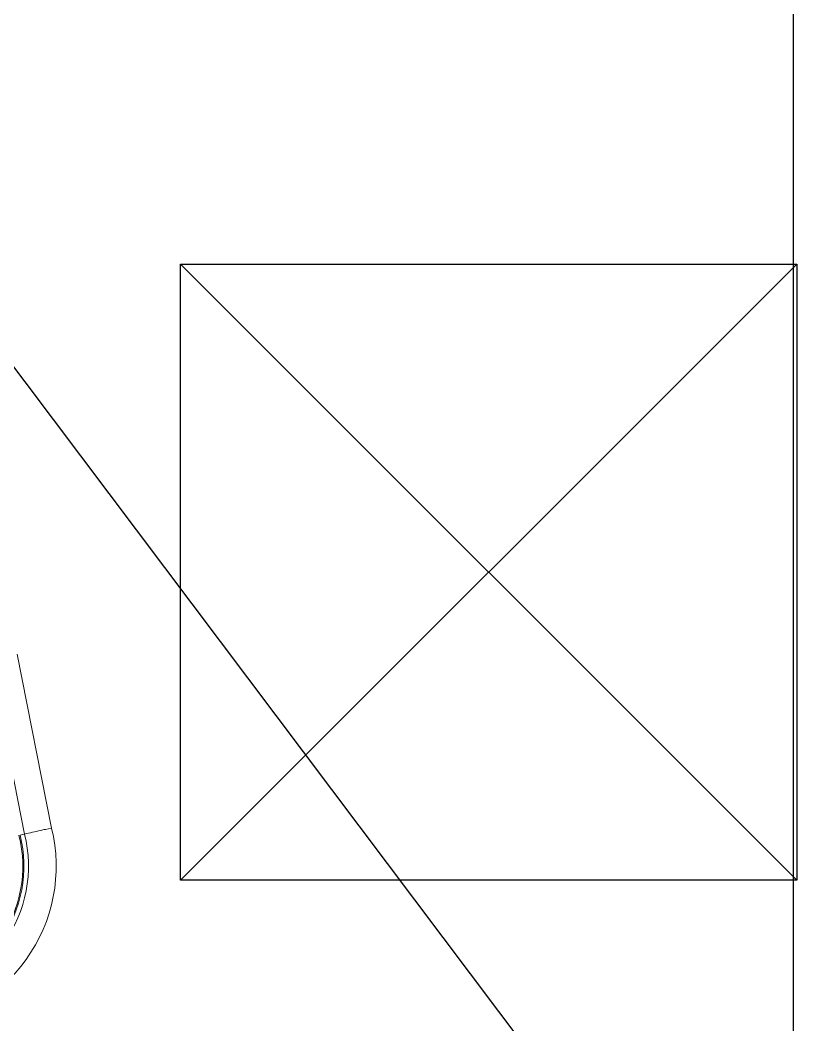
# Model space of a CAD drawing. Header units: millimetres. Extents: x 2509 to 128734, y 2492 to 91667.
# Drawn here: x 59227 to 59983, y 73224 to 74202 of the extents above; entities that cross this region are included whole.
import ezdxf

# ---------------------------------------------------------------- set-up
doc = ezdxf.new("R2010")
doc.units = ezdxf.units.MM
doc.layers.add('粗实线层', color=7, linetype='Continuous', lineweight=35)
doc.layers.add('细实线层', color=7, linetype='Continuous', lineweight=18)

# ---------------------------------------------------------------- blocks, each defined once
blk = doc.blocks.new('5')
at = {"layer": '细实线层', "color": 0, "linetype": 'Continuous'}
for p, q in [((-2617.55, -2444.66), (-2787.58, -2478.14)), ((-2787.91, -2476.64), (-2788.53, -2473.89)), ((-2612.34, -2471.16), (-2781.69, -2504.5)), ((-2787.58, -2478.14), (-2787.91, -2476.64)), ((-2781.69, -2504.5), (-2782.99, -2498.65))]:
    blk.add_line(p, q, dxfattribs=at)
for radius, end in [(155, 283.89969), (128, 284.17716), (123.64, 284.23022), (122.5, 284.24464)]:
    blk.add_arc((-2818.93, -2354.04), radius, 184.33709, end, dxfattribs=at)
blk.add_open_spline([(-2782.99, -2498.65), (-2783.36, -2496.99), (-2784.89, -2490.15), (-2786.42, -2483.31), (-2787.58, -2478.14)], degree=3, knots=[0, 0, 0, 0, 5.111015, 21.024337, 21.024337, 21.024337, 21.024337], dxfattribs=at)
blk = doc.blocks.new('890')
for p, q in [((38409.83, 69895.03), (40666.94, 66895.03)), ((40666.94, 66895.03), (40666.94, 69895.03)), ((40070.27, 68004.37), (40670.27, 68004.37)), ((40070.27, 67404.37), (40070.27, 68004.37)), ((40070.27, 68004.37), (40670.27, 67404.37)), ((40070.27, 67404.37), (40670.27, 68004.37)), ((40670.27, 68004.37), (40670.27, 67404.37)), ((40670.27, 67404.37), (40070.27, 67404.37))]:
    blk.add_line(p, q)
at = {"layer": '粗实线层', "rotation": 89.99999999999999}
blk.add_blockref('5', (37440.22, 70236.88), dxfattribs=at)

msp = doc.modelspace()

# ---------------------------------------------------------------- block references
msp.add_blockref('890', (19313.226, 5960.13))

doc.saveas('drawing.dxf')
